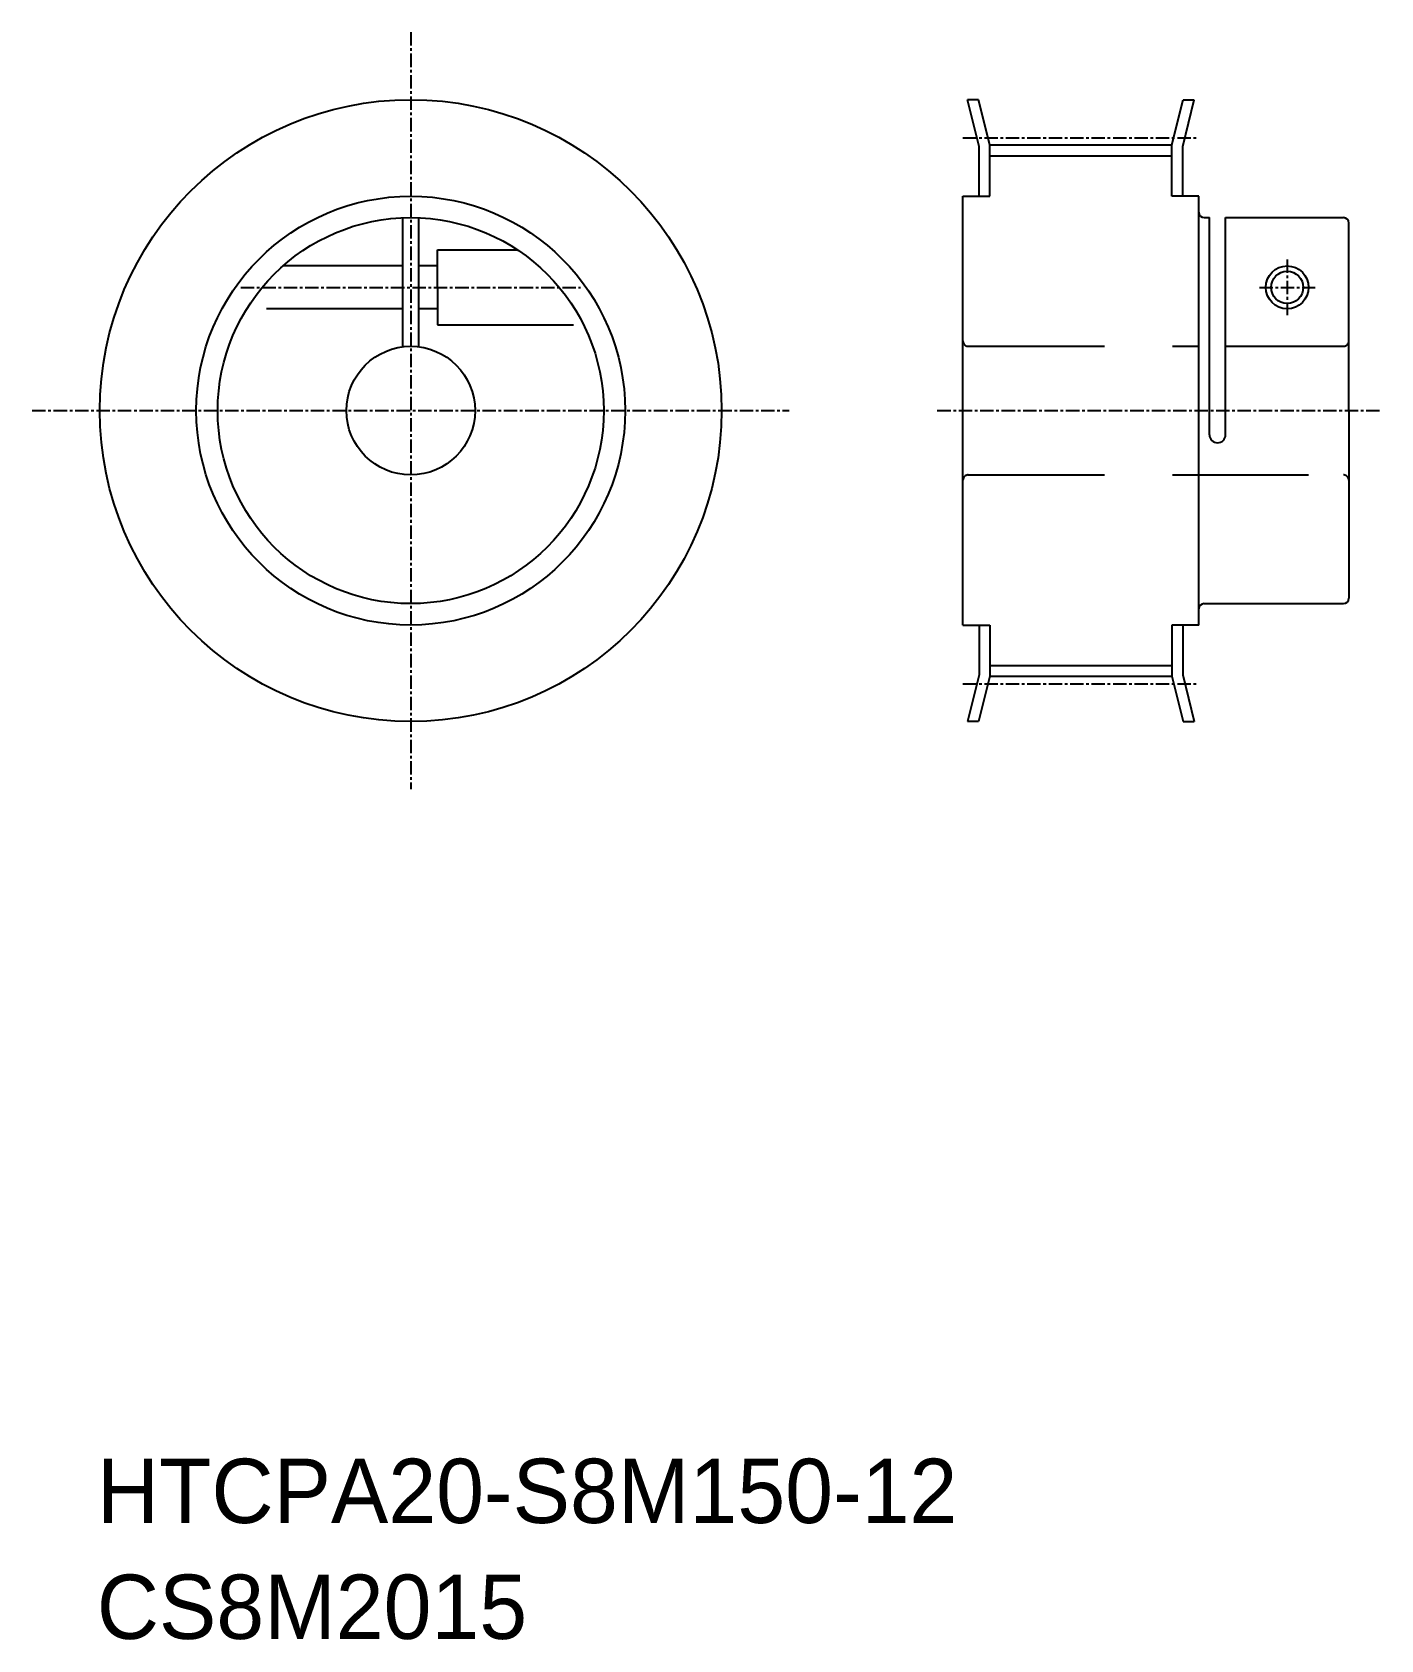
# Model space of a CAD drawing. Extents: x -292 to -166, y -61 to 89.
import ezdxf

# ---------------------------------------------------------------- set-up
doc = ezdxf.new("R2010")
doc.units = 0
doc.linetypes.add('CENTER', pattern=[2, 1.25, -0.25, 0.25, -0.25])
doc.linetypes.add('DASHED', pattern=[19.05, 12.7, -6.35])
doc.layers.get('0').update_dxf_attribs({"linetype": 'CONTINUOUS'})
for name, color, linetype in [('CENTER', 1, 'CENTER'), ('JISSEN', 3, 'CONTINUOUS'), ('SAISEN', 7, 'CONTINUOUS')]:
    doc.layers.add(name, color=color, linetype=linetype)

msp = doc.modelspace()

# ---------------------------------------------------------------- linework, layer by layer
at = {"color": 7, "linetype": 'CONTINUOUS'}
for p, q in [((-203.74, 82.76), (-204.78, 82.76)), ((-203.7, 78.4), (-204.78, 82.76)), ((-202.7, 78.54), (-203.74, 82.76)), ((-185.7, 78.54), (-184.66, 82.76)), ((-184.7, 78.4), (-183.63, 82.76)), ((-184.66, 82.76), (-183.63, 82.76)), ((-203.7, 73.76), (-203.7, 78.4)), ((-202.7, 78.54), (-185.7, 78.54)), ((-202.7, 73.76), (-202.7, 78.54)), ((-185.7, 73.76), (-185.7, 78.54)), ((-184.7, 73.76), (-184.7, 78.4)), ((-202.7, 77.54), (-185.7, 77.54)), ((-205.2, 33.76), (-205.2, 73.76)), ((-205.2, 73.76), (-202.7, 73.76)), ((-183.2, 73.76), (-185.7, 73.76)), ((-183.2, 33.76), (-183.2, 73.76)), ((-257.46, 59.73), (-257.46, 71.75)), ((-255.96, 59.73), (-255.96, 71.75)), ((-182.7, 71.76), (-182.2, 71.76)), ((-182.2, 51.51), (-182.2, 71.76)), ((-180.7, 53.76), (-180.7, 71.76)), ((-180.7, 71.76), (-169.7, 71.76)), ((-169.2, 53.76), (-169.2, 71.26)), ((-180.7, 51.51), (-180.7, 53.76)), ((-169.2, 53.76), (-169.2, 36.26)), ((-182.7, 35.76), (-169.7, 35.76)), ((-182.7, 35.76), (-182.2, 35.76)), ((-205.2, 33.76), (-202.7, 33.76)), ((-203.7, 33.76), (-203.7, 29.11)), ((-202.7, 33.76), (-202.7, 28.98)), ((-185.7, 33.76), (-185.7, 28.98)), ((-183.2, 33.76), (-185.7, 33.76)), ((-184.7, 33.76), (-184.7, 29.11)), ((-203.7, 29.11), (-204.78, 24.76)), ((-202.7, 28.98), (-203.74, 24.76)), ((-202.7, 29.98), (-185.7, 29.98)), ((-202.7, 28.98), (-185.7, 28.98)), ((-185.7, 28.98), (-184.66, 24.76)), ((-184.7, 29.11), (-183.63, 24.76)), ((-203.74, 24.76), (-204.78, 24.76)), ((-184.66, 24.76), (-183.63, 24.76))]:
    msp.add_line(p, q, dxfattribs=at)
at = {"color": 3, "linetype": 'DASHED'}
for p, q in [((-254.21, 65.26), (-254.21, 68.76)), ((-254.21, 68.76), (-246.76, 68.76)), ((-257.46, 67.26), (-268.62, 67.26)), ((-254.21, 67.26), (-255.96, 67.26)), ((-254.21, 65.26), (-254.21, 61.76)), ((-257.46, 63.26), (-272, 63.26)), ((-254.21, 63.26), (-255.96, 63.26)), ((-254.21, 61.76), (-240.59, 61.76)), ((-204.7, 59.76), (-183.2, 59.76)), ((-180.7, 59.76), (-169.7, 59.76)), ((-204.7, 47.76), (-169.7, 47.76))]:
    msp.add_line(p, q, dxfattribs=at)
at = {"color": 7, "linetype": 'CONTINUOUS'}
for radius in [29, 20, 18, 6]:
    msp.add_circle((-256.71, 53.76), radius, dxfattribs=at)
for centre, radius, start, end in [((-182.7, 72.26), 0.5, 180, 270), ((-169.7, 71.26), 0.5, 0, 90), ((-181.45, 51.51), 0.75, 180, 0), ((-169.7, 36.26), 0.5, 270, 0), ((-182.7, 35.26), 0.5, 90, 180)]:
    msp.add_arc(centre, radius, start, end, dxfattribs=at)
at = {"color": 3, "linetype": 'DASHED'}
for centre, start, end in [((-204.7, 60.26), 180, 270), ((-169.7, 60.26), 270, 0), ((-204.7, 47.26), 90, 180), ((-169.7, 47.26), 0, 90)]:
    msp.add_arc(centre, 0.5, start, end, dxfattribs=at)
at = {"layer": 'CENTER', "color": 1, "linetype": 'CENTER'}
for p, q in [((-256.71, 89.06), (-256.71, 18.45)), ((-205.2, 79.22), (-183.2, 79.22)), ((-174.95, 67.86), (-174.95, 62.66)), ((-272.55, 65.26), (-240.88, 65.26)), ((-177.55, 65.26), (-172.35, 65.26)), ((-292.02, 53.76), (-221.41, 53.76)), ((-207.59, 53.76), (-166.22, 53.76)), ((-205.2, 28.29), (-183.2, 28.29))]:
    msp.add_line(p, q, dxfattribs=at)
at = {"layer": 'JISSEN'}
msp.add_circle((-174.95, 65.26), 1.5, dxfattribs=at)
at = {"layer": 'SAISEN'}
msp.add_circle((-174.95, 65.26), 2, dxfattribs=at)

# ---------------------------------------------------------------- texts
at = {"color": 7, "linetype": 'CONTINUOUS'}
for s, p in [('HTCPA20-S8M150-12', (-285.99, -50)), ('CS8M2015', (-285.99, -60.81))]:
    msp.add_text(s, height=6, dxfattribs=at).set_placement(p)

doc.saveas('drawing.dxf')
